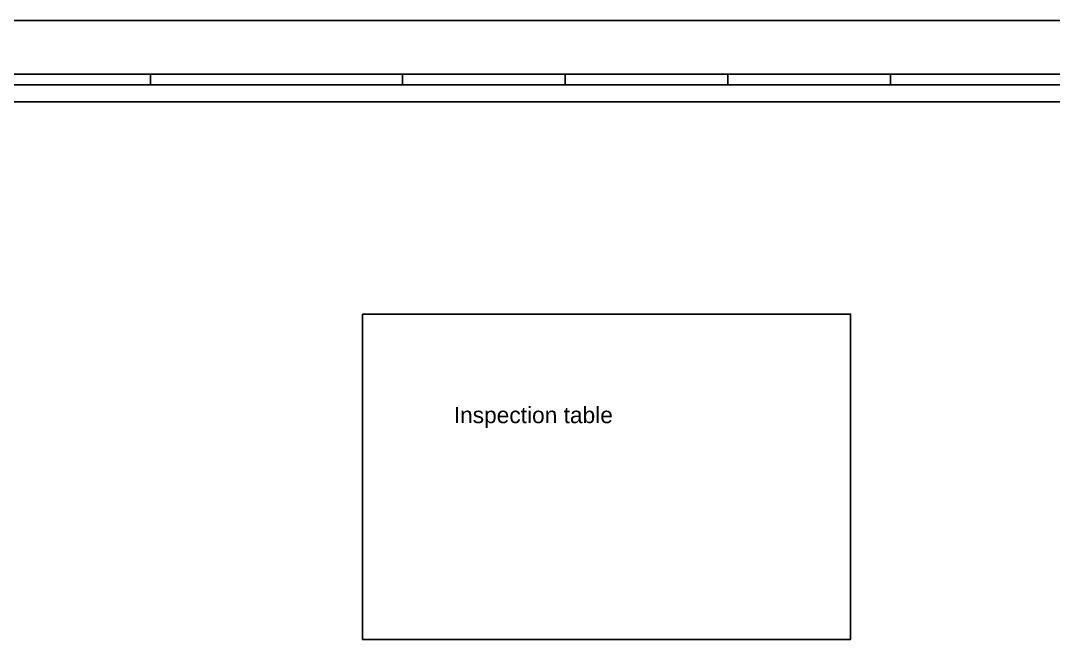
# Model space of a CAD drawing. Header units: feet. Extents: x 200 to 992, y 45 to 257.
# Drawn here: x 260.02 to 272.72, y 248.81 to 256.42 of the extents above; entities that cross this region are included whole.
import ezdxf

# ---------------------------------------------------------------- set-up
doc = ezdxf.new("R2010")
doc.units = ezdxf.units.FT
doc.header["$MEASUREMENT"] = 0
for name, color, linetype in [('beampillar', 80, 'Continuous'), ('shank', 77, 'Continuous'), ('wall', 24, 'Continuous'), ('windows', 241, 'Continuous')]:
    doc.layers.add(name, color=color, linetype=linetype)
doc.styles.get("Standard").update_dxf_attribs({"font": 'arial.ttf'})

# ---------------------------------------------------------------- blocks, each defined once
blk = doc.blocks.new('sewing line')
at = {"linetype": 'ByBlock'}
blk.add_lwpolyline([(-143.89099, 72.97543), (-137.89099, 72.97543), (-137.89099, 68.97543), (-143.89099, 68.97543)], close=True, dxfattribs=at)
at = {"linetype": 'ByBlock', "insert": (-142.7707, 71.83381), "char_height": 0.2, "attachment_point": 1}
blk.add_mtext_dynamic_manual_height_columns('Inspection table', width=3.4853772, gutter_width=1, heights=[0], dxfattribs=at)

msp = doc.modelspace()

# ---------------------------------------------------------------- linework, layer by layer
at = {"layer": 'beampillar', "linetype": 'ByBlock'}
msp.add_line((199.8173, 256.41766), (387.32987, 256.41766), dxfattribs=at)
at = {"layer": 'wall', "linetype": 'ByBlock'}
for p, q in [((199.8173, 256.41766), (387.32987, 256.41766)), ((243.3173, 255.41766), (282.8173, 255.41766))]:
    msp.add_line(p, q, dxfattribs=at)
at = {"layer": 'windows', "linetype": 'ByBlock'}
for p, q in [((243.3173, 255.75766), (282.8173, 255.75766)), ((243.3173, 255.75766), (282.8173, 255.75766)), ((261.6173, 255.75766), (261.6173, 255.62766)), ((261.6173, 255.75766), (261.6173, 255.62766)), ((261.6173, 255.75766), (261.6173, 255.62766)), ((264.7173, 255.75766), (264.7173, 255.62766)), ((266.7173, 255.75766), (266.7173, 255.62766)), ((268.7173, 255.75766), (268.7173, 255.62766)), ((270.7173, 255.75766), (270.7173, 255.62766)), ((270.7173, 255.75766), (270.7173, 255.62766)), ((270.7173, 255.75766), (270.7173, 255.62766)), ((243.3173, 255.62766), (282.8173, 255.62766)), ((243.3173, 255.62766), (282.8173, 255.62766))]:
    msp.add_line(p, q, dxfattribs=at)

# ---------------------------------------------------------------- block references
at = {"layer": 'shank', "linetype": 'ByBlock'}
msp.add_blockref('sewing line', (408.11677, 179.83422), dxfattribs=at)

doc.saveas('drawing.dxf')
